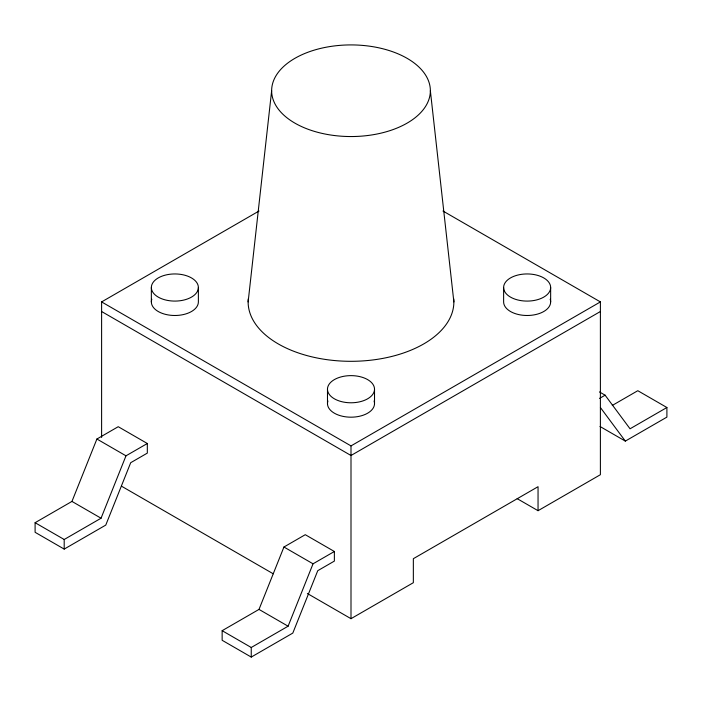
<?xml version="1.0" encoding="UTF-8"?>
<svg xmlns="http://www.w3.org/2000/svg" width="702" height="702" viewBox="0 0 702 702"><rect width="100%" height="100%" fill="white"/><g stroke="black" fill="none" stroke-linecap="round" stroke-linejoin="round"><path stroke-width="1.05" d="M248.131 301.913L271.639 90.734M71.955 501.421L96.902 439.022L118.234 426.702L147.323 443.506L147.323 453.106L130.704 462.706L105.765 525.096L64.198 549.096L35.1 532.3L35.1 522.7L71.955 501.421L101.053 518.216L125.991 455.817L147.323 443.506M259.003 609.406L283.941 547.016L305.273 534.696L334.371 551.491L334.371 561.091L317.752 570.691L292.804 633.09L251.246 657.081L222.148 640.285L222.148 630.686L259.003 609.406L288.101 626.202L313.039 563.811L334.371 551.491M101.606 437.46L101.606 301.913L259.02 211.03M35.1 522.7L64.198 539.496L101.053 518.216M101.606 301.913L351 445.902L600.394 301.913L600.394 474.701L538.048 510.696L517.181 498.657M600.394 311.512L351 455.501L101.606 311.512M599.534 398.403L605.098 395.191L630.045 428.79L666.9 407.511L666.9 417.111L625.333 441.102L599.991 426.474M612.284 405.44L637.802 390.707L666.9 407.511M222.148 630.686L251.246 647.49L288.101 626.202M307.379 593.506L351 618.69L413.346 582.695L413.346 558.695L538.048 486.697L538.048 510.696M442.98 211.03L600.394 301.913M599.473 391.935L605.098 395.191M96.902 439.022L125.991 455.817M283.941 547.016L313.039 563.811M121.516 486.196L273.245 573.797M600.394 407.511L625.333 441.102M430.361 90.734A79.361 45.814 0 0 1 311.319 130.405A79.361 45.814 0 0 1 311.319 51.053A79.361 45.814 0 0 1 430.361 90.734L453.869 301.913M550.649 287.513A23.517 13.575 0 0 1 515.373 299.271A23.517 13.575 0 0 1 515.373 275.763A23.517 13.575 0 0 1 550.649 287.513L550.649 301.913M503.624 287.513L503.624 301.913A23.517 13.575 0 0 0 529.44 315.426A23.517 13.575 0 0 0 550.192 299.263M374.517 389.206A23.517 13.575 0 0 1 339.241 400.965A23.517 13.575 0 0 1 339.241 377.448A23.517 13.575 0 0 1 374.517 389.206L374.517 403.606M351 445.902L351 618.69M327.483 389.206L327.483 403.606M251.246 647.49L251.246 657.081M198.376 287.513A23.517 13.575 0 0 1 163.11 299.271A23.517 13.575 0 0 1 163.11 275.763A23.517 13.575 0 0 1 198.376 287.513L198.376 301.913A23.517 13.575 0 0 1 172.56 315.426A23.517 13.575 0 0 1 151.808 299.263M151.351 287.513L151.351 301.913M64.198 539.496L64.198 549.096M453.729 298.824A102.869 59.389 0 0 1 351 361.311A102.869 59.389 0 0 1 248.271 298.824M374.061 400.956A23.517 13.575 0 0 1 351 417.181A23.517 13.575 0 0 1 327.939 400.956"/></g></svg>
